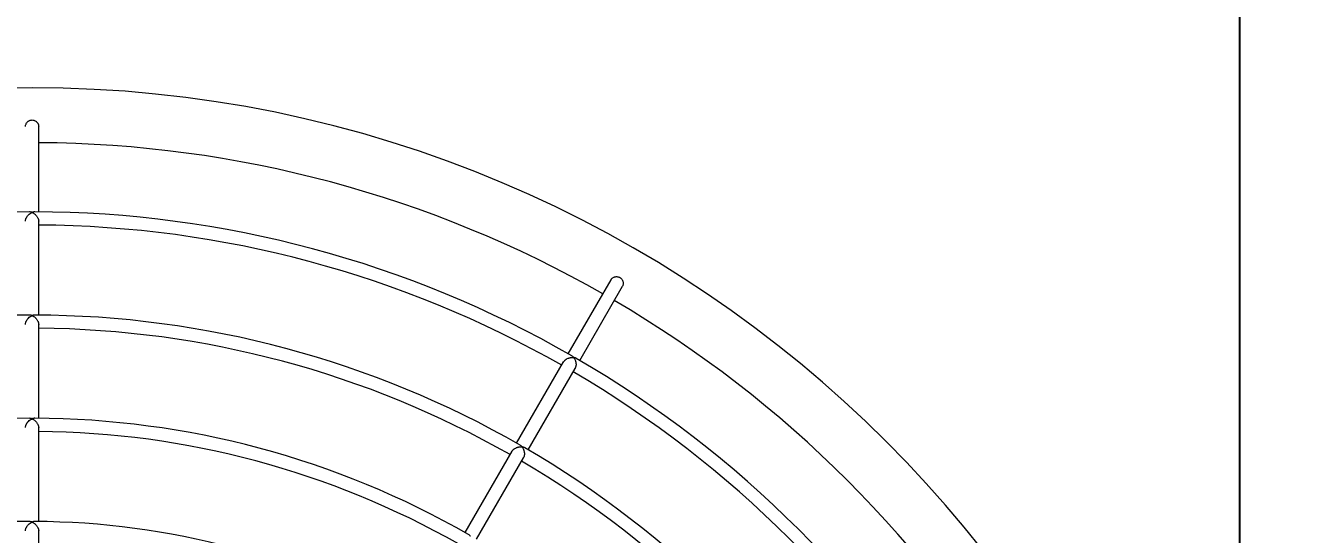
# Model space of a CAD drawing. Extents: x -3650 to 4616, y -3650 to 4857.
# Drawn here: x -9 to 1733, y 1040 to 1735 of the extents above; entities that cross this region are included whole.
import ezdxf

# ---------------------------------------------------------------- set-up
doc = ezdxf.new("R2010")
doc.units = 0
doc.header["$LTSCALE"] = 5
doc.header["$PDMODE"] = 1
doc.header["$PDSIZE"] = 20
for name, color, linetype in [('PRODUCT', 3, 'CONTINUOUS'), ('REFERENCE', 9, 'CONTINUOUS'), ('REVIEW_REQUIRED', 30, 'CONTINUOUS')]:
    doc.layers.add(name, color=color, linetype=linetype)
doc.styles.add('LG1', font='arial.ttf', dxfattribs={"height": 185})
doc.styles.get("Standard").update_dxf_attribs({"font": 'SIMPLEX'})
doc.dimstyles.new('LG_DIM', dxfattribs={"dimtxt": 2.5, "dimasz": 2.5, "dimexe": 1.25, "dimexo": 0.625, "dimtad": 1, "dimlunit": 6, "dimtxsty": 'Standard', "dimcen": 2.5, "dimazin": 3, "dimtfac": 1, "dimtmove": 0, "dimatfit": 3, "dimarcsym": 0})

# ---------------------------------------------------------------- blocks, each defined once
blk = doc.blocks.new('*D2')
at = {"layer": 'REFERENCE', "color": 0, "ltscale": 40, "transparency": 16777216}
for p in [(0, 3650), (0, -3650), (4335.8, -3650)]:
    blk.add_point(p, dxfattribs=at)
at = {"layer": 'REVIEW_REQUIRED', "color": 0, "lineweight": -2, "ltscale": 40, "transparency": 16777216}
for p, q in [((1, 3650), (4385.8, 3650)), ((4335.8, 3530), (4335.8, 142.1)), ((4335.8, -3530), (4335.8, -146.9)), ((1, -3650), (4385.8, -3650))]:
    blk.add_line(p, q, dxfattribs=at)
at = {"layer": 'REVIEW_REQUIRED', "color": 0, "ltscale": 40, "transparency": 16777216}
for points in [[(4315.8, 3530), (4355.8, 3530), (4335.8, 3650)], [(4315.8, -3530), (4355.8, -3530), (4335.8, -3650)]]:
    blk.add_solid(points, dxfattribs=at)
at = {"layer": 'REVIEW_REQUIRED', "color": 4, "ltscale": 40, "transparency": 16777216, "insert": (4335.8, -2.4), "char_height": 185, "attachment_point": 5, "style": 'LG1'}
blk.add_mtext('\\A1;7300', dxfattribs=at)
blk = doc.blocks.new('*D3')
at = {"layer": 'REFERENCE', "color": 0, "ltscale": 40, "transparency": 16777216}
for p in [(-1650, 2361.8), (-1650, 0), (1650, 0)]:
    blk.add_point(p, dxfattribs=at)
at = {"layer": 'REVIEW_REQUIRED', "color": 0, "lineweight": -2, "ltscale": 40, "transparency": 16777216}
for p, q in [((-1650, 1), (-1650, 2411.8)), ((1650, 1), (1650, 2411.8)), ((-1530, 2361.8), (-439.2, 2361.8)), ((1530, 2361.8), (212.5, 2361.8))]:
    blk.add_line(p, q, dxfattribs=at)
at = {"layer": 'REVIEW_REQUIRED', "color": 0, "ltscale": 40, "transparency": 16777216}
for points in [[(-1530, 2381.8), (-1530, 2341.8), (-1650, 2361.8)], [(1530, 2381.8), (1530, 2341.8), (1650, 2361.8)]]:
    blk.add_solid(points, dxfattribs=at)
at = {"layer": 'REVIEW_REQUIRED', "color": 4, "ltscale": 40, "transparency": 16777216, "insert": (-113.4, 2361.8), "char_height": 185, "attachment_point": 5, "style": 'LG1'}
blk.add_mtext('\\A1;3300', dxfattribs=at)
blk = doc.blocks.new('200230pl')
at = {"layer": 'REVIEW_REQUIRED', "color": 0, "linetype": 'Continuous', "lineweight": 0}
for p, q in [((9, 1480.5), (9, 1597.3)), ((9, 1339.5), (9, 1467.8)), ((732.4, 1286.6), (790.9, 1387.8)), ((748, 1277.6), (806.4, 1378.8)), ((9, 1198.5), (9, 1326.8)), ((661.9, 1164.5), (726.1, 1275.7)), ((677.5, 1155.5), (741.7, 1266.7)), ((9, 1057.5), (9, 1185.8)), ((591.4, 1042.4), (655.6, 1153.6)), ((607, 1033.4), (671.2, 1144.6)), ((9, 945), (9, 1044.8))]:
    blk.add_line(p, q, dxfattribs=at)
for radius, start, end in [(1650, 90, 270), (1650, 270, 90), (1575, 60.3274, 89.6726), (1480.5, 90.1416, 119.8584), (1480.5, 60.1416, 89.8584), (1462.5, 60.3526, 89.6474), (1575, 30.3274, 59.6726), (1339.5, 90.1565, 119.8435), (1339.5, 60.1565, 89.8435), (1321.5, 60.3902, 89.6098), (1480.5, 30.1416, 59.8584), (1462.5, 30.3526, 59.6474), (1198.5, 90.175, 119.825), (1198.5, 60.175, 89.825), (1180.5, 60.4368, 89.5632), (1339.5, 30.1565, 59.8435), (1321.5, 30.3902, 59.6098), (1057.5, 90.1984, 119.8016), (1057.5, 60.1984, 89.8016)]:
    blk.add_arc((0, 0), radius, start, end, dxfattribs=at)
for points, knots in [([(-9, 1597.3), (-9, 1597.8), (-8.9, 1598.4), (-8.7, 1599.5), (-8.5, 1600), (-8.1, 1601), (-7.8, 1601.5), (-7.3, 1602.2), (-7.1, 1602.5), (-6.8, 1602.9), (-6.6, 1603.1), (-6.2, 1603.5), (-5.9, 1603.7), (-5.5, 1604.1), (-5.2, 1604.3), (-4.5, 1604.8), (-4, 1605), (-3.2, 1605.4), (-2.9, 1605.5), (-2.3, 1605.7), (-2, 1605.7), (-1.2, 1605.9), (-0.6, 1606), (0, 1606)], [0.04826927, 0.04826927, 0.04826927, 0.04826927, 0.05003193, 0.05003193, 0.05179716, 0.05179716, 0.0535624, 0.0535624, 0.05444501, 0.05444501, 0.05532763, 0.05532763, 0.05621025, 0.05621025, 0.05709287, 0.05709287, 0.0588581, 0.0588581, 0.05974072, 0.05974072, 0.06062333, 0.06062333, 0.06238857, 0.06238857, 0.06238857, 0.06238857]), ([(0, 1606), (0.6, 1606), (1.2, 1605.9), (2.1, 1605.7), (2.3, 1605.7), (2.9, 1605.5), (3.2, 1605.4), (4, 1605), (4.5, 1604.8), (5.2, 1604.3), (5.5, 1604.1), (5.9, 1603.7), (6.2, 1603.5), (6.8, 1602.9), (7.2, 1602.5), (7.6, 1601.8), (7.8, 1601.5), (8.1, 1601), (8.2, 1600.8), (8.4, 1600.3), (8.5, 1600), (8.7, 1599.5), (8.8, 1599.2), (8.9, 1598.4), (9, 1597.8), (9, 1597.3), (9, 1597.3), (9, 1597.3)], [0.00589773, 0.00589773, 0.00589773, 0.00589773, 0.00766317, 0.00766317, 0.00854589, 0.00854589, 0.00942862, 0.00942862, 0.01119406, 0.01119406, 0.01207678, 0.01207678, 0.0129595, 0.0129595, 0.01472495, 0.01472495, 0.01560767, 0.01560767, 0.01649039, 0.01649039, 0.01737311, 0.01737311, 0.01825583, 0.01825583, 0.02002127, 0.02002127, 0.02002386, 0.02002386, 0.02002386, 0.02002386]), ([(0, 1479.7), (-0.1, 1479.8), (-0.2, 1479.8), (-0.3, 1479.8), (-0.5, 1479.9), (-0.8, 1480), (-1.2, 1480.2), (-1.5, 1480.2), (-2.5, 1480.4), (-3.1, 1480.5), (-3.7, 1480.5)], [-0.000019027, -0.000019027, -0.000019027, -0.000019027, 0.000307424, 0.000307424, 0.000633875, 0.001286776, 0.001286776, 0.002592578, 0.002592578, 0.005204183, 0.005204183, 0.005204183, 0.005204183]), ([(3.7, 1480.5), (3.4, 1480.5), (3.1, 1480.5), (2.5, 1480.4), (2.2, 1480.4), (1.5, 1480.2), (1.2, 1480.2), (0.8, 1480), (0.6, 1480), (0.4, 1479.9), (0.3, 1479.8), (0.2, 1479.8), (0.1, 1479.8), (0, 1479.7)], [0.028826775, 0.028826775, 0.028826775, 0.028826775, 0.030123629, 0.030123629, 0.031420483, 0.031420483, 0.032717336, 0.032717336, 0.033365763, 0.033365763, 0.033689977, 0.033689977, 0.03401419, 0.03401419, 0.03401419, 0.03401419]), ([(-9, 1467.8), (-9, 1468.1), (-9, 1468.3), (-8.9, 1469.2), (-8.8, 1469.7), (-8.6, 1470.6), (-8.5, 1470.9), (-8.2, 1471.5), (-8.1, 1471.8), (-7.9, 1472.3), (-7.7, 1472.6), (-7.4, 1473.1), (-7.3, 1473.4), (-6.8, 1474.1), (-6.5, 1474.6), (-5.9, 1475.3), (-5.8, 1475.5), (-5.4, 1475.9), (-5.2, 1476.1), (-4.2, 1477.1), (-3.4, 1477.8), (-2.1, 1478.6), (-1.7, 1478.9), (-1.1, 1479.2), (-0.9, 1479.3), (-0.5, 1479.5), (-0.4, 1479.5), (-0.2, 1479.6), (-0.1, 1479.7), (0, 1479.7)], [0.01703614, 0.01703614, 0.01703614, 0.01703614, 0.0178123, 0.0178123, 0.01961515, 0.01961515, 0.02051657, 0.02051657, 0.02141799, 0.02141799, 0.02231941, 0.02231941, 0.02322084, 0.02322084, 0.02502368, 0.02502368, 0.0259251, 0.0259251, 0.02682652, 0.02682652, 0.03043221, 0.03043221, 0.03223505, 0.03223505, 0.03313648, 0.03313648, 0.03358719, 0.03358719, 0.0340379, 0.0340379, 0.0340379, 0.0340379]), ([(0, 1479.7), (0.1, 1479.7), (0.2, 1479.6), (0.4, 1479.5), (0.5, 1479.5), (0.9, 1479.3), (1.1, 1479.2), (1.7, 1478.9), (2.1, 1478.6), (3, 1478.1), (3.4, 1477.8), (4, 1477.3), (4.2, 1477.1), (4.6, 1476.7), (4.8, 1476.5), (5.4, 1475.9), (5.7, 1475.5), (6.5, 1474.6), (6.8, 1474.1), (7.4, 1473.1), (7.7, 1472.6), (8.1, 1471.8), (8.2, 1471.5), (8.4, 1470.9), (8.5, 1470.6), (8.7, 1470.1), (8.8, 1469.8), (8.9, 1469.2), (8.9, 1468.9), (9, 1468.3), (9, 1468.1), (9, 1467.8)], [-0.00001903, -0.00001903, -0.00001903, -0.00001903, 0.00043227, 0.00043227, 0.00088356, 0.00088356, 0.00178615, 0.00178615, 0.00359134, 0.00359134, 0.00539652, 0.00539652, 0.00629911, 0.00629911, 0.0072017, 0.0072017, 0.00900688, 0.00900688, 0.01081206, 0.01081206, 0.01261724, 0.01261724, 0.01351984, 0.01351984, 0.01442243, 0.01442243, 0.01532502, 0.01532502, 0.01622761, 0.01622761, 0.01702641, 0.01702641, 0.01702641, 0.01702641]), ([(790.9, 1387.8), (791, 1388), (791.2, 1388.3), (791.5, 1388.7), (791.7, 1389), (792, 1389.4), (792.2, 1389.6), (792.9, 1390.1), (793.3, 1390.4), (794.3, 1391), (794.8, 1391.3), (795.6, 1391.6), (795.9, 1391.7), (796.5, 1391.8), (796.8, 1391.9), (797.7, 1392), (798.2, 1392), (798.8, 1392)], [0.054945698, 0.054945698, 0.054945698, 0.054945698, 0.055882349, 0.055882349, 0.056764805, 0.056764805, 0.05764726, 0.05764726, 0.059412171, 0.059412171, 0.061177082, 0.061177082, 0.062059538, 0.062059538, 0.062941993, 0.062941993, 0.064706904, 0.064706904, 0.064706904, 0.064706904]), ([(798.8, 1392), (799.4, 1392), (800, 1391.9), (801.1, 1391.6), (801.7, 1391.4), (802.5, 1391.1), (802.8, 1390.9), (803.3, 1390.6), (803.8, 1390.3), (804.2, 1389.9), (804.7, 1389.5), (804.9, 1389.3), (805.5, 1388.7), (805.8, 1388.2), (806.5, 1387.2), (806.7, 1386.7), (807.1, 1385.6), (807.3, 1385), (807.4, 1384.2), (807.5, 1383.9), (807.5, 1383.3), (807.5, 1383), (807.5, 1382.2), (807.4, 1381.6), (807.2, 1380.5), (807, 1380), (806.7, 1379.2), (806.6, 1379), (806.4, 1378.8)], [0.00823314, 0.00823314, 0.00823314, 0.00823314, 0.00999784, 0.00999784, 0.01176254, 0.01176254, 0.01264489, 0.01264489, 0.01352724, 0.01440959, 0.01440959, 0.01529194, 0.01529194, 0.01705664, 0.01705664, 0.01882134, 0.01882134, 0.02058604, 0.02058604, 0.02146839, 0.02146839, 0.02235073, 0.02235073, 0.02411543, 0.02411543, 0.02588013, 0.02588013, 0.02671249, 0.02671249, 0.02671249, 0.02671249]), ([(-9, 1326.8), (-9, 1327.1), (-9, 1327.3), (-8.9, 1328.2), (-8.8, 1328.7), (-8.6, 1329.6), (-8.5, 1329.9), (-8.2, 1330.5), (-8.1, 1330.8), (-7.9, 1331.3), (-7.7, 1331.6), (-7.4, 1332.1), (-7.3, 1332.4), (-6.8, 1333.1), (-6.5, 1333.6), (-5.9, 1334.3), (-5.8, 1334.5), (-5.4, 1334.9), (-5.2, 1335.1), (-4.2, 1336.1), (-3.4, 1336.8), (-2.1, 1337.6), (-1.7, 1337.9), (-1.1, 1338.2), (-0.9, 1338.3), (-0.5, 1338.5), (-0.4, 1338.5), (-0.2, 1338.6), (-0.1, 1338.7), (0, 1338.7)], [0.01703729, 0.01703729, 0.01703729, 0.01703729, 0.01781247, 0.01781247, 0.01961542, 0.01961542, 0.0205169, 0.0205169, 0.02141838, 0.02141838, 0.02231986, 0.02231986, 0.02322134, 0.02322134, 0.0250243, 0.0250243, 0.02592577, 0.02592577, 0.02682725, 0.02682725, 0.03043317, 0.03043317, 0.03223612, 0.03223612, 0.0331376, 0.0331376, 0.03358834, 0.03358834, 0.03403908, 0.03403908, 0.03403908, 0.03403908]), ([(0, 1338.7), (-0.1, 1338.8), (-0.2, 1338.8), (-0.3, 1338.8), (-0.5, 1338.9), (-0.8, 1339), (-1.2, 1339.2), (-1.5, 1339.2), (-2.5, 1339.4), (-3.1, 1339.5), (-3.7, 1339.5)], [-0.000019032, -0.000019032, -0.000019032, -0.000019032, 0.000307457, 0.000307457, 0.000633947, 0.001286927, 0.001286927, 0.002592885, 0.002592885, 0.005204803, 0.005204803, 0.005204803, 0.005204803]), ([(3.7, 1339.5), (3.4, 1339.5), (3.1, 1339.5), (2.5, 1339.4), (2.2, 1339.4), (1.5, 1339.2), (1.2, 1339.2), (0.8, 1339), (0.6, 1339), (0.4, 1338.9), (0.3, 1338.8), (0.2, 1338.8), (0.1, 1338.8), (0, 1338.7)], [0.02882482, 0.02882482, 0.02882482, 0.02882482, 0.03012183, 0.03012183, 0.03141884, 0.03141884, 0.03271585, 0.03271585, 0.033364355, 0.033364355, 0.033688607, 0.033688607, 0.03401286, 0.03401286, 0.03401286, 0.03401286]), ([(0, 1338.7), (0.1, 1338.7), (0.2, 1338.6), (0.4, 1338.5), (0.5, 1338.5), (0.9, 1338.3), (1.1, 1338.2), (1.7, 1337.9), (2.1, 1337.6), (3, 1337.1), (3.4, 1336.8), (4, 1336.3), (4.2, 1336.1), (4.6, 1335.7), (4.8, 1335.5), (5.4, 1334.9), (5.7, 1334.5), (6.5, 1333.6), (6.8, 1333.1), (7.4, 1332.1), (7.7, 1331.6), (8.1, 1330.8), (8.2, 1330.5), (8.4, 1329.9), (8.5, 1329.6), (8.7, 1329.1), (8.8, 1328.8), (8.9, 1328.2), (8.9, 1327.9), (9, 1327.3), (9, 1327.1), (9, 1326.8)], [-0.00001903, -0.00001903, -0.00001903, -0.00001903, 0.00043229, 0.00043229, 0.00088362, 0.00088362, 0.00178627, 0.00178627, 0.00359158, 0.00359158, 0.00539688, 0.00539688, 0.00629954, 0.00629954, 0.00720219, 0.00720219, 0.0090075, 0.0090075, 0.0108128, 0.0108128, 0.01261811, 0.01261811, 0.01352076, 0.01352076, 0.01442341, 0.01442341, 0.01532606, 0.01532606, 0.01622872, 0.01622872, 0.01702652, 0.01702652, 0.01702652, 0.01702652]), ([(726.1, 1275.7), (726.2, 1275.8), (726.2, 1275.8), (726.4, 1276.1), (726.5, 1276.3), (726.9, 1276.9), (727.2, 1277.2), (727.8, 1277.7), (727.9, 1277.9), (728.3, 1278.2), (728.5, 1278.4), (728.9, 1278.7), (729.1, 1278.8), (729.5, 1279.1), (729.7, 1279.2), (730.7, 1279.8), (731.5, 1280.2), (732.8, 1280.7), (733.2, 1280.9), (734.1, 1281.1), (734.5, 1281.2), (734.9, 1281.3)], [0.01703621, 0.01703621, 0.01703621, 0.01703621, 0.01733031, 0.01733031, 0.0180443, 0.0180443, 0.01947229, 0.01947229, 0.02018629, 0.02018629, 0.02090028, 0.02090028, 0.02161428, 0.02161428, 0.02232827, 0.02232827, 0.02518425, 0.02518425, 0.02661224, 0.02661224, 0.02804023, 0.02804023, 0.02804023, 0.02804023]), ([(734.9, 1281.3), (735.3, 1281.4), (735.8, 1281.4), (736.6, 1281.5), (737, 1281.6), (737.9, 1281.6), (738.3, 1281.6), (738.9, 1281.6), (739.1, 1281.6), (739.4, 1281.5), (739.5, 1281.5), (739.7, 1281.5), (739.8, 1281.5), (739.9, 1281.5)], [0.028040228, 0.028040228, 0.028040228, 0.028040228, 0.029539645, 0.029539645, 0.031039063, 0.031039063, 0.032538481, 0.032538481, 0.03328819, 0.03328819, 0.033663044, 0.033663044, 0.034037898, 0.034037898, 0.034037898, 0.034037898]), ([(739.9, 1281.5), (739.8, 1281.5), (739.8, 1281.6), (739.7, 1281.7), (739.5, 1281.9), (739.3, 1282.1), (739, 1282.5), (738.8, 1282.7), (738.1, 1283.3), (737.6, 1283.7), (737.1, 1284)], [-0.000019027, -0.000019027, -0.000019027, -0.000019027, 0.000307424, 0.000307424, 0.000633875, 0.001286776, 0.001286776, 0.002592578, 0.002592578, 0.005204183, 0.005204183, 0.005204183, 0.005204183]), ([(739.9, 1281.5), (739.9, 1281.4), (740, 1281.3), (740.1, 1281.1), (740.2, 1281), (740.4, 1280.7), (740.5, 1280.5), (740.9, 1280), (741.1, 1279.5), (741.6, 1278.7), (741.8, 1278.2), (742.1, 1277.2), (742.3, 1276.7), (742.6, 1275.7), (742.7, 1275.2), (742.8, 1274.4), (742.9, 1274.1), (742.9, 1273.5), (743, 1273.2), (743, 1272.4), (743, 1271.8), (743, 1270.9), (742.9, 1270.6), (742.8, 1270), (742.8, 1269.7), (742.7, 1269.2), (742.6, 1268.9), (742.4, 1268.3), (742.3, 1268), (742.1, 1267.4), (741.9, 1267), (741.7, 1266.7)], [-0.00001903, -0.00001903, -0.00001903, -0.00001903, 0.00041919, 0.00041919, 0.00085742, 0.00085742, 0.00173386, 0.00173386, 0.00348674, 0.00348674, 0.00523962, 0.00523962, 0.00699251, 0.00699251, 0.00874539, 0.00874539, 0.00962183, 0.00962183, 0.01049827, 0.01049827, 0.01225116, 0.01225116, 0.0131276, 0.0131276, 0.01400404, 0.01400404, 0.01488048, 0.01488048, 0.01575692, 0.01575692, 0.01702642, 0.01702642, 0.01702642, 0.01702642]), ([(743.4, 1280.3), (743.2, 1280.5), (742.9, 1280.6), (742.3, 1280.8), (742, 1281), (741.5, 1281.1), (741.1, 1281.2), (740.7, 1281.3), (740.5, 1281.4), (740.3, 1281.4), (740.2, 1281.4), (740, 1281.5), (739.9, 1281.5), (739.9, 1281.5)], [0.028826775, 0.028826775, 0.028826775, 0.028826775, 0.030123629, 0.030123629, 0.031420483, 0.031420483, 0.032717336, 0.032717336, 0.033365763, 0.033365763, 0.033689977, 0.033689977, 0.03401419, 0.03401419, 0.03401419, 0.03401419]), ([(-9, 1185.8), (-9, 1186.1), (-9, 1186.3), (-8.9, 1187.2), (-8.8, 1187.7), (-8.6, 1188.6), (-8.5, 1188.9), (-8.2, 1189.5), (-8.1, 1189.8), (-7.9, 1190.3), (-7.7, 1190.6), (-7.4, 1191.1), (-7.3, 1191.4), (-6.8, 1192.1), (-6.5, 1192.6), (-5.9, 1193.3), (-5.8, 1193.5), (-5.4, 1193.9), (-5.2, 1194.1), (-4.2, 1195.1), (-3.4, 1195.8), (-2.1, 1196.6), (-1.7, 1196.9), (-1.1, 1197.2), (-0.9, 1197.3), (-0.5, 1197.5), (-0.4, 1197.5), (-0.2, 1197.6), (-0.1, 1197.7), (0, 1197.7)], [0.01703872, 0.01703872, 0.01703872, 0.01703872, 0.01781267, 0.01781267, 0.01961577, 0.01961577, 0.02051732, 0.02051732, 0.02141886, 0.02141886, 0.02232041, 0.02232041, 0.02322196, 0.02322196, 0.02502506, 0.02502506, 0.02592661, 0.02592661, 0.02682816, 0.02682816, 0.03043435, 0.03043435, 0.03223745, 0.03223745, 0.033139, 0.033139, 0.03358977, 0.03358977, 0.03404055, 0.03404055, 0.03404055, 0.03404055]), ([(0, 1197.7), (-0.1, 1197.8), (-0.2, 1197.8), (-0.3, 1197.8), (-0.5, 1197.9), (-0.8, 1198), (-1.2, 1198.2), (-1.5, 1198.2), (-2.5, 1198.4), (-3.1, 1198.5), (-3.7, 1198.5)], [-0.000019039, -0.000019039, -0.000019039, -0.000019039, 0.000307499, 0.000307499, 0.000634037, 0.001287113, 0.001287113, 0.002593265, 0.002593265, 0.005205569, 0.005205569, 0.005205569, 0.005205569]), ([(3.7, 1198.5), (3.4, 1198.5), (3.1, 1198.5), (2.5, 1198.4), (2.2, 1198.4), (1.5, 1198.2), (1.2, 1198.2), (0.8, 1198), (0.6, 1198), (0.4, 1197.9), (0.3, 1197.8), (0.2, 1197.8), (0.1, 1197.8), (0, 1197.7)], [0.028822403, 0.028822403, 0.028822403, 0.028822403, 0.030119606, 0.030119606, 0.031416809, 0.031416809, 0.032714012, 0.032714012, 0.033362614, 0.033362614, 0.033686915, 0.033686915, 0.034011216, 0.034011216, 0.034011216, 0.034011216]), ([(0, 1197.7), (0.1, 1197.7), (0.2, 1197.6), (0.4, 1197.5), (0.5, 1197.5), (0.9, 1197.3), (1.1, 1197.2), (1.7, 1196.9), (2.1, 1196.6), (3, 1196.1), (3.4, 1195.8), (4, 1195.3), (4.2, 1195.1), (4.6, 1194.7), (4.8, 1194.5), (5.4, 1193.9), (5.7, 1193.5), (6.5, 1192.6), (6.8, 1192.1), (7.4, 1191.1), (7.7, 1190.6), (8.1, 1189.8), (8.2, 1189.5), (8.4, 1188.9), (8.5, 1188.6), (8.7, 1188), (8.8, 1187.8), (8.9, 1187.2), (8.9, 1186.9), (9, 1186.3), (9, 1186.1), (9, 1185.8)], [-0.00001904, -0.00001904, -0.00001904, -0.00001904, 0.00043233, 0.00043233, 0.00088369, 0.00088369, 0.00178642, 0.00178642, 0.00359188, 0.00359188, 0.00539734, 0.00539734, 0.00630007, 0.00630007, 0.0072028, 0.0072028, 0.00900826, 0.00900826, 0.01081371, 0.01081371, 0.01261917, 0.01261917, 0.0135219, 0.0135219, 0.01442463, 0.01442463, 0.01532736, 0.01532736, 0.01623009, 0.01623009, 0.01702666, 0.01702666, 0.01702666, 0.01702666]), ([(655.6, 1153.6), (655.7, 1153.7), (655.7, 1153.7), (655.9, 1154), (656, 1154.2), (656.4, 1154.8), (656.7, 1155.1), (657.3, 1155.6), (657.4, 1155.8), (657.8, 1156.1), (658, 1156.2), (658.4, 1156.5), (658.6, 1156.7), (659, 1157), (659.2, 1157.1), (660.2, 1157.7), (661, 1158.1), (662.3, 1158.6), (662.7, 1158.7), (663.6, 1159), (664, 1159.1), (664.4, 1159.2)], [0.01703736, 0.01703736, 0.01703736, 0.01703736, 0.01733096, 0.01733096, 0.01804503, 0.01804503, 0.01947317, 0.01947317, 0.02018724, 0.02018724, 0.02090131, 0.02090131, 0.02161538, 0.02161538, 0.02232945, 0.02232945, 0.02518573, 0.02518573, 0.02661387, 0.02661387, 0.02804201, 0.02804201, 0.02804201, 0.02804201]), ([(664.4, 1159.2), (664.8, 1159.3), (665.3, 1159.3), (666.1, 1159.4), (666.5, 1159.5), (667.4, 1159.5), (667.8, 1159.5), (668.4, 1159.5), (668.6, 1159.5), (668.9, 1159.4), (669, 1159.4), (669.2, 1159.4), (669.3, 1159.4), (669.4, 1159.4)], [0.028042009, 0.028042009, 0.028042009, 0.028042009, 0.029541277, 0.029541277, 0.031040545, 0.031040545, 0.032539813, 0.032539813, 0.033289448, 0.033289448, 0.033664265, 0.033664265, 0.034039082, 0.034039082, 0.034039082, 0.034039082]), ([(669.4, 1159.4), (669.3, 1159.4), (669.3, 1159.5), (669.2, 1159.6), (669, 1159.8), (668.8, 1160), (668.5, 1160.4), (668.3, 1160.6), (667.6, 1161.2), (667.1, 1161.6), (666.6, 1161.9)], [-0.000019032, -0.000019032, -0.000019032, -0.000019032, 0.000307457, 0.000307457, 0.000633947, 0.001286927, 0.001286927, 0.002592885, 0.002592885, 0.005204803, 0.005204803, 0.005204803, 0.005204803]), ([(669.4, 1159.4), (669.4, 1159.3), (669.5, 1159.2), (669.6, 1159), (669.7, 1158.9), (669.9, 1158.6), (670, 1158.4), (670.4, 1157.8), (670.6, 1157.4), (671.1, 1156.6), (671.3, 1156.1), (671.6, 1155.1), (671.8, 1154.6), (672.1, 1153.6), (672.2, 1153.1), (672.3, 1152.3), (672.4, 1152), (672.4, 1151.4), (672.5, 1151.1), (672.5, 1150.3), (672.5, 1149.7), (672.5, 1148.8), (672.4, 1148.5), (672.3, 1147.9), (672.3, 1147.6), (672.2, 1147.1), (672.1, 1146.8), (671.9, 1146.2), (671.8, 1145.9), (671.6, 1145.3), (671.4, 1144.9), (671.2, 1144.6)], [-0.00001903, -0.00001903, -0.00001903, -0.00001903, 0.00041919, 0.00041919, 0.00085742, 0.00085742, 0.00173388, 0.00173388, 0.00348678, 0.00348678, 0.00523969, 0.00523969, 0.0069926, 0.0069926, 0.00874551, 0.00874551, 0.00962196, 0.00962196, 0.01049841, 0.01049841, 0.01225132, 0.01225132, 0.01312778, 0.01312778, 0.01400423, 0.01400423, 0.01488068, 0.01488068, 0.01575714, 0.01575714, 0.01702653, 0.01702653, 0.01702653, 0.01702653]), ([(672.9, 1158.2), (672.7, 1158.4), (672.4, 1158.5), (671.8, 1158.7), (671.6, 1158.8), (671, 1159), (670.6, 1159.1), (670.2, 1159.2), (670, 1159.3), (669.8, 1159.3), (669.7, 1159.3), (669.5, 1159.3), (669.4, 1159.4), (669.4, 1159.4)], [0.02882482, 0.02882482, 0.02882482, 0.02882482, 0.03012183, 0.03012183, 0.03141884, 0.03141884, 0.03271585, 0.03271585, 0.033364355, 0.033364355, 0.033688607, 0.033688607, 0.03401286, 0.03401286, 0.03401286, 0.03401286]), ([(-9, 1044.8), (-9, 1045.1), (-9, 1045.3), (-8.9, 1046.2), (-8.8, 1046.7), (-8.6, 1047.6), (-8.5, 1047.9), (-8.2, 1048.5), (-8.1, 1048.8), (-7.9, 1049.3), (-7.7, 1049.6), (-7.4, 1050.1), (-7.3, 1050.4), (-6.8, 1051.1), (-6.5, 1051.6), (-5.9, 1052.3), (-5.8, 1052.5), (-5.4, 1052.9), (-5.2, 1053.1), (-4.2, 1054.1), (-3.4, 1054.8), (-2.1, 1055.6), (-1.7, 1055.9), (-1.1, 1056.2), (-0.9, 1056.3), (-0.5, 1056.5), (-0.4, 1056.5), (-0.2, 1056.6), (-0.1, 1056.7), (0, 1056.7)], [0.01704053, 0.01704053, 0.01704053, 0.01704053, 0.01781293, 0.01781293, 0.0196162, 0.0196162, 0.02051784, 0.02051784, 0.02141948, 0.02141948, 0.02232112, 0.02232112, 0.02322276, 0.02322276, 0.02502603, 0.02502603, 0.02592767, 0.02592767, 0.02682931, 0.02682931, 0.03043586, 0.03043586, 0.03223913, 0.03223913, 0.03314077, 0.03314077, 0.03359159, 0.03359159, 0.03404241, 0.03404241, 0.03404241, 0.03404241]), ([(0, 1056.7), (-0.1, 1056.8), (-0.2, 1056.8), (-0.3, 1056.8), (-0.5, 1056.9), (-0.8, 1057), (-1.2, 1057.2), (-1.5, 1057.2), (-2.5, 1057.4), (-3.1, 1057.5), (-3.7, 1057.5)], [-0.000019048, -0.000019048, -0.000019048, -0.000019048, 0.000307551, 0.000307551, 0.000634151, 0.001287349, 0.001287349, 0.002593746, 0.002593746, 0.005206541, 0.005206541, 0.005206541, 0.005206541]), ([(3.7, 1057.5), (3.4, 1057.5), (3.1, 1057.5), (2.5, 1057.4), (2.2, 1057.4), (1.5, 1057.2), (1.2, 1057.2), (0.8, 1057), (0.6, 1057), (0.4, 1056.9), (0.3, 1056.8), (0.2, 1056.8), (0.1, 1056.8), (0, 1056.7)], [0.028819339, 0.028819339, 0.028819339, 0.028819339, 0.030116787, 0.030116787, 0.031414235, 0.031414235, 0.032711684, 0.032711684, 0.033360408, 0.033360408, 0.03368477, 0.03368477, 0.034009132, 0.034009132, 0.034009132, 0.034009132]), ([(0, 1056.7), (0.1, 1056.7), (0.2, 1056.6), (0.4, 1056.5), (0.5, 1056.5), (0.9, 1056.3), (1.1, 1056.2), (1.7, 1055.9), (2.1, 1055.6), (3, 1055.1), (3.4, 1054.8), (4, 1054.3), (4.2, 1054.1), (4.6, 1053.7), (4.8, 1053.5), (5.4, 1052.9), (5.8, 1052.5), (6.5, 1051.6), (6.8, 1051.1), (7.4, 1050.1), (7.7, 1049.6), (8.1, 1048.8), (8.2, 1048.5), (8.4, 1047.9), (8.5, 1047.6), (8.7, 1047), (8.8, 1046.8), (8.9, 1046.2), (8.9, 1045.9), (9, 1045.3), (9, 1045.1), (9, 1044.8)], [-0.00001905, -0.00001905, -0.00001905, -0.00001905, 0.00043237, 0.00043237, 0.00088378, 0.00088378, 0.00178661, 0.00178661, 0.00359226, 0.00359226, 0.00539791, 0.00539791, 0.00630074, 0.00630074, 0.00720357, 0.00720357, 0.00900922, 0.00900922, 0.01081487, 0.01081487, 0.01262053, 0.01262053, 0.01352336, 0.01352336, 0.01442618, 0.01442618, 0.01532901, 0.01532901, 0.01623184, 0.01623184, 0.01702683, 0.01702683, 0.01702683, 0.01702683]), ([(598.9, 1037.3), (598.8, 1037.3), (598.8, 1037.4), (598.7, 1037.5), (598.5, 1037.7), (598.3, 1037.9), (598, 1038.3), (597.8, 1038.5), (597.1, 1039.1), (596.6, 1039.5), (596.1, 1039.8)], [-0.000019039, -0.000019039, -0.000019039, -0.000019039, 0.000307499, 0.000307499, 0.000634037, 0.001287113, 0.001287113, 0.002593265, 0.002593265, 0.005205569, 0.005205569, 0.005205569, 0.005205569])]:
    blk.add_open_spline(points, degree=3, knots=knots, dxfattribs=at)

msp = doc.modelspace()

# ---------------------------------------------------------------- linework, layer by layer
at = {"layer": 'REVIEW_REQUIRED', "lineweight": 0}
msp.add_circle((0, 0), 3650, dxfattribs=at)

# ---------------------------------------------------------------- block references
at = {"layer": 'PRODUCT'}
msp.add_blockref('200230pl', (0, 0), dxfattribs=at)

# ---------------------------------------------------------------- dimensions: what is measured, and where the dimension line sits
at = {"layer": 'REVIEW_REQUIRED', "ltscale": 40}
dim = msp.add_linear_dim(base=(4335.8, -3650), p1=(0, 3650), p2=(0, -3650), angle=90, dimstyle='LG_DIM', override={"dimtxt": 185, "dimasz": 120, "dimexe": 50, "dimexo": 1, "dimgap": 50, "dimtad": 0, "dimtih": 1, "dimtoh": 1, "dimdec": 0, "dimrnd": 10, "dimlunit": 2, "dimtxsty": 'LG1', "dimclrt": 4, "dimadec": 4, "dimtdec": 0}, dxfattribs=at)
dim.commit()
dim.dimension.update_dxf_attribs({"geometry": '*D2', "text_midpoint": (4335.8, -2.4), "dimtype": 160})
dim = msp.add_linear_dim(base=(-1650, 2361.8), p1=(1650, 0), p2=(-1650, 0), dimstyle='LG_DIM', override={"dimtxt": 185, "dimasz": 120, "dimexe": 50, "dimexo": 1, "dimgap": 50, "dimtad": 0, "dimtih": 1, "dimtoh": 1, "dimdec": 0, "dimrnd": 10, "dimlunit": 2, "dimtxsty": 'LG1', "dimclrt": 4, "dimadec": 4, "dimtdec": 0}, dxfattribs=at)
dim.commit()
dim.dimension.update_dxf_attribs({"geometry": '*D3', "text_midpoint": (-113.4, 2361.8), "dimtype": 160})

doc.saveas('drawing.dxf')
